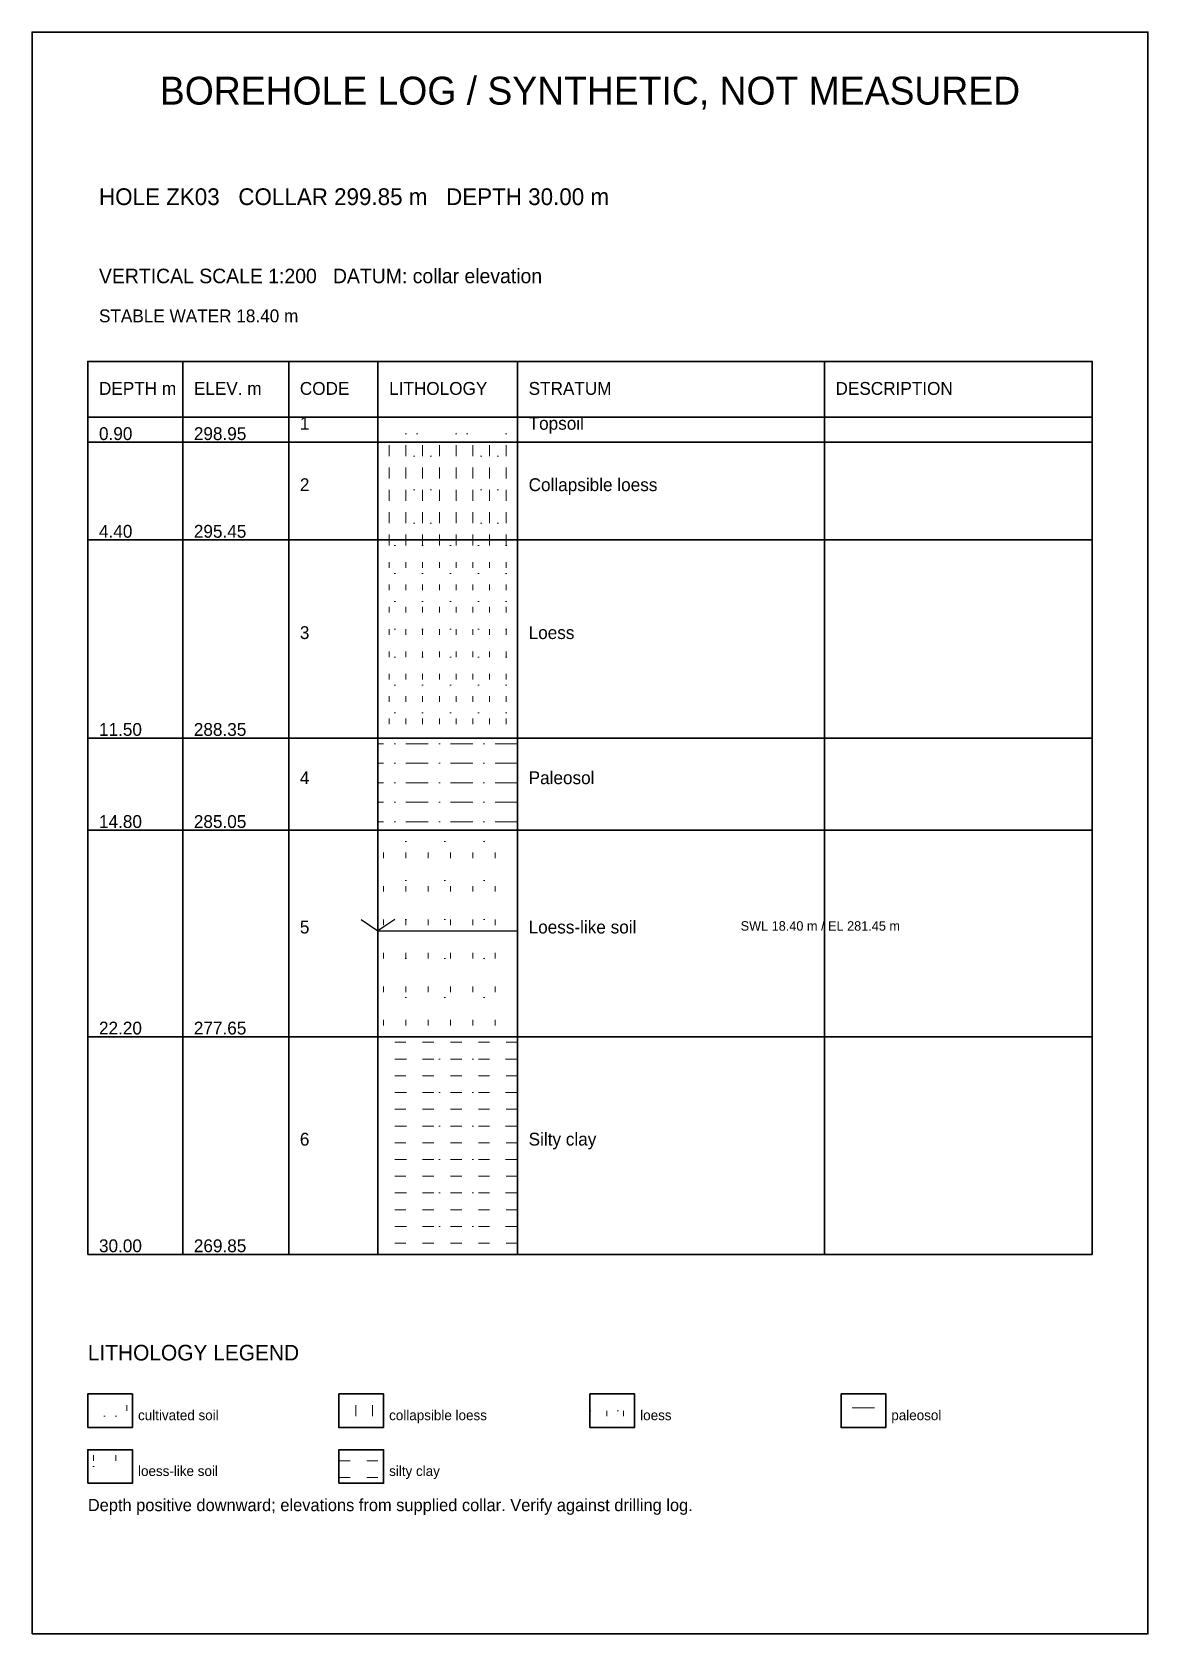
# Model space of a CAD drawing. Header units: millimetres. Extents: x 5 to 205, y 5 to 292.
import ezdxf
from ezdxf.enums import TextEntityAlignment as Align

# ---------------------------------------------------------------- set-up
doc = ezdxf.new("R2010")
doc.units = ezdxf.units.MM
doc.linetypes.add('GEO_AC45DC1DCBD3F661_CONT', pattern=[0])
doc.linetypes.add('GEO_WATER_CONTINUOUS', pattern=[0])
for name, color, linetype, lineweight in [('GEO_BOUNDARY', 7, 'GEO_AC45DC1DCBD3F661_CONT', 35), ('GEO_FRAME', 7, 'GEO_AC45DC1DCBD3F661_CONT', 35), ('GEO_HATCH', 8, 'GEO_AC45DC1DCBD3F661_CONT', 18), ('GEO_TEXT', 7, 'GEO_AC45DC1DCBD3F661_CONT', 18)]:
    doc.layers.add(name, color=color, linetype=linetype, lineweight=lineweight)
doc.layers.add('GEO_WATER', color=4, linetype='GEO_WATER_CONTINUOUS')
doc.styles.get("Standard").update_dxf_attribs({"font": 'sans-serif'})
pattern_1 = [(0, (0, 0), (0, 4), [0, -2, 0, -7]), (90, (1, 0), (7, 0), [1, -8])]
pattern_2 = [(90, (0, 0), (3, 0), [2, -2]), (0, (1.5, 0), (0, 6), [0, -3, 0, -9])]
pattern_3 = [(90, (0, 0), (3, 0), [1, -3]), (0, (0, 0), (0, 5), [0, -5])]
pattern_4 = [(0, (0, 0), (0, 3.5), [4, -2, 0, -2])]
pattern_5 = [(90, (0, 0), (4, 0), [1, -5]), (0, (2, 0), (0, 7), [0, -7])]
pattern_6 = [(0, (0, 0), (0, 3), [2, -3]), (90, (0, 0), (6, 0), [0, -6])]

msp = doc.modelspace()

# ---------------------------------------------------------------- hatches: boundary and pattern name
at = {"layer": 'GEO_HATCH'}
h = msp.add_hatch(dxfattribs=at)
h.set_pattern_fill('GEO_TOPSOIL', color=256, style=0)
h.set_pattern_definition(pattern_1)
h.paths.add_polyline_path([(67, 218.5), (92, 218.5), (92, 223), (67, 223)])
h = msp.add_hatch(dxfattribs=at)
h.set_pattern_fill('GEO_COLLAPSIBLE_LOESS', color=256, style=0)
h.set_pattern_definition(pattern_2)
h.paths.add_polyline_path([(67, 201), (92, 201), (92, 218.5), (67, 218.5)])
h = msp.add_hatch(dxfattribs=at)
h.set_pattern_fill('GEO_LOESS', color=256, style=0)
h.set_pattern_definition(pattern_3)
h.paths.add_polyline_path([(67, 165.5), (92, 165.5), (92, 201), (67, 201)])
h = msp.add_hatch(dxfattribs=at)
h.set_pattern_fill('GEO_PALEOSOL', color=256, style=0)
h.set_pattern_definition(pattern_4)
h.paths.add_polyline_path([(67, 149), (92, 149), (92, 165.5), (67, 165.5)])
h = msp.add_hatch(dxfattribs=at)
h.set_pattern_fill('GEO_LOESS_LIKE', color=256, style=0)
h.set_pattern_definition(pattern_5)
h.paths.add_polyline_path([(67, 112), (92, 112), (92, 149), (67, 149)])
h = msp.add_hatch(dxfattribs=at)
h.set_pattern_fill('GEO_SILTY_CLAY', color=256, style=0)
h.set_pattern_definition(pattern_6)
h.paths.add_polyline_path([(67, 73), (92, 73), (92, 112), (67, 112)])
h = msp.add_hatch(dxfattribs=at)
h.set_pattern_fill('GEO_TOPSOIL', color=256, style=0)
h.set_pattern_definition(pattern_1)
h.paths.add_polyline_path([(15, 42), (23, 42), (23, 48), (15, 48)])
h = msp.add_hatch(dxfattribs=at)
h.set_pattern_fill('GEO_COLLAPSIBLE_LOESS', color=256, style=0)
h.set_pattern_definition(pattern_2)
h.paths.add_polyline_path([(60, 42), (68, 42), (68, 48), (60, 48)])
h = msp.add_hatch(dxfattribs=at)
h.set_pattern_fill('GEO_LOESS', color=256, style=0)
h.set_pattern_definition(pattern_3)
h.paths.add_polyline_path([(105, 42), (113, 42), (113, 48), (105, 48)])
h = msp.add_hatch(dxfattribs=at)
h.set_pattern_fill('GEO_PALEOSOL', color=256, style=0)
h.set_pattern_definition(pattern_4)
h.paths.add_polyline_path([(150, 42), (158, 42), (158, 48), (150, 48)])
h = msp.add_hatch(dxfattribs=at)
h.set_pattern_fill('GEO_LOESS_LIKE', color=256, style=0)
h.set_pattern_definition(pattern_5)
h.paths.add_polyline_path([(15, 32), (23, 32), (23, 38), (15, 38)])
h = msp.add_hatch(dxfattribs=at)
h.set_pattern_fill('GEO_SILTY_CLAY', color=256, style=0)
h.set_pattern_definition(pattern_6)
h.paths.add_polyline_path([(60, 32), (68, 32), (68, 38), (60, 38)])

# ---------------------------------------------------------------- linework, layer by layer
at = {"layer": 'GEO_BOUNDARY'}
for p, q in [((15, 218.5), (195, 218.5)), ((15, 201), (195, 201)), ((15, 165.5), (195, 165.5)), ((15, 149), (195, 149)), ((15, 112), (195, 112)), ((15, 73), (195, 73))]:
    msp.add_line(p, q, dxfattribs=at)
at = {"layer": 'GEO_FRAME'}
for p, q in [((32, 73), (32, 233)), ((51, 73), (51, 233)), ((67, 73), (67, 233)), ((92, 73), (92, 233)), ((147, 73), (147, 233)), ((15, 223), (195, 223))]:
    msp.add_line(p, q, dxfattribs=at)
for points in [[(5, 5), (205, 5), (205, 292), (5, 292)], [(15, 73), (195, 73), (195, 233), (15, 233)], [(15, 42), (23, 42), (23, 48), (15, 48)], [(60, 42), (68, 42), (68, 48), (60, 48)], [(105, 42), (113, 42), (113, 48), (105, 48)], [(150, 42), (158, 42), (158, 48), (150, 48)], [(15, 32), (23, 32), (23, 38), (15, 38)], [(60, 32), (68, 32), (68, 38), (60, 38)]]:
    msp.add_lwpolyline(points, close=True, dxfattribs=at)
at = {"layer": 'GEO_WATER'}
for p, q in [((64, 133), (67, 131)), ((70, 133), (67, 131)), ((67, 131), (92, 131))]:
    msp.add_line(p, q, dxfattribs=at)

# ---------------------------------------------------------------- texts
at = {"layer": 'GEO_TEXT'}
msp.add_text('BOREHOLE LOG / SYNTHETIC, NOT MEASURED', height=5, dxfattribs=at).set_placement((105, 279), align=Align.CENTER)
for s, height, p in [('HOLE ZK03   COLLAR 299.85 m   DEPTH 30.00 m', 3, (17, 261)), ('VERTICAL SCALE 1:200   DATUM: collar elevation', 2.6, (17, 247)), ('STABLE WATER 18.40 m', 2.3, (17, 240)), ('DEPTH m', 2.3, (17, 227)), ('ELEV. m', 2.3, (34, 227)), ('CODE', 2.3, (53, 227)), ('LITHOLOGY', 2.3, (69, 227)), ('STRATUM', 2.3, (94, 227)), ('DESCRIPTION', 2.3, (149, 227)), ('0.90', 2.3, (17, 218.9)), ('298.95', 2.3, (34, 218.9)), ('1', 2.3, (53, 220.75)), ('Topsoil', 2.3, (94, 220.75)), ('2', 2.3, (53, 209.75)), ('Collapsible loess', 2.3, (94, 209.75)), ('4.40', 2.3, (17, 201.4)), ('295.45', 2.3, (34, 201.4)), ('3', 2.3, (53, 183.25)), ('Loess', 2.3, (94, 183.25)), ('11.50', 2.3, (17, 165.9)), ('288.35', 2.3, (34, 165.9)), ('4', 2.3, (53, 157.25)), ('Paleosol', 2.3, (94, 157.25)), ('14.80', 2.3, (17, 149.4)), ('285.05', 2.3, (34, 149.4)), ('5', 2.3, (53, 130.5)), ('Loess-like soil', 2.3, (94, 130.5)), ('22.20', 2.3, (17, 112.4)), ('277.65', 2.3, (34, 112.4)), ('6', 2.3, (53, 92.5)), ('Silty clay', 2.3, (94, 92.5)), ('30.00', 2.3, (17, 73.4)), ('269.85', 2.3, (34, 73.4)), ('LITHOLOGY LEGEND', 2.8, (15, 54)), ('cultivated soil', 1.8, (24, 43.3)), ('collapsible loess', 1.8, (69, 43.3)), ('loess', 1.8, (114, 43.3)), ('paleosol', 1.8, (159, 43.3)), ('loess-like soil', 1.8, (24, 33.3)), ('silty clay', 1.8, (69, 33.3)), ('Depth positive downward; elevations from supplied collar. Verify against drilling log.', 2.2, (15, 27))]:
    msp.add_text(s, height=height, dxfattribs=at).set_placement(p)
at = {"layer": 'GEO_WATER'}
msp.add_text('SWL 18.40 m / EL 281.45 m', height=1.7, dxfattribs=at).set_placement((132, 131))

doc.saveas('drawing.dxf')
